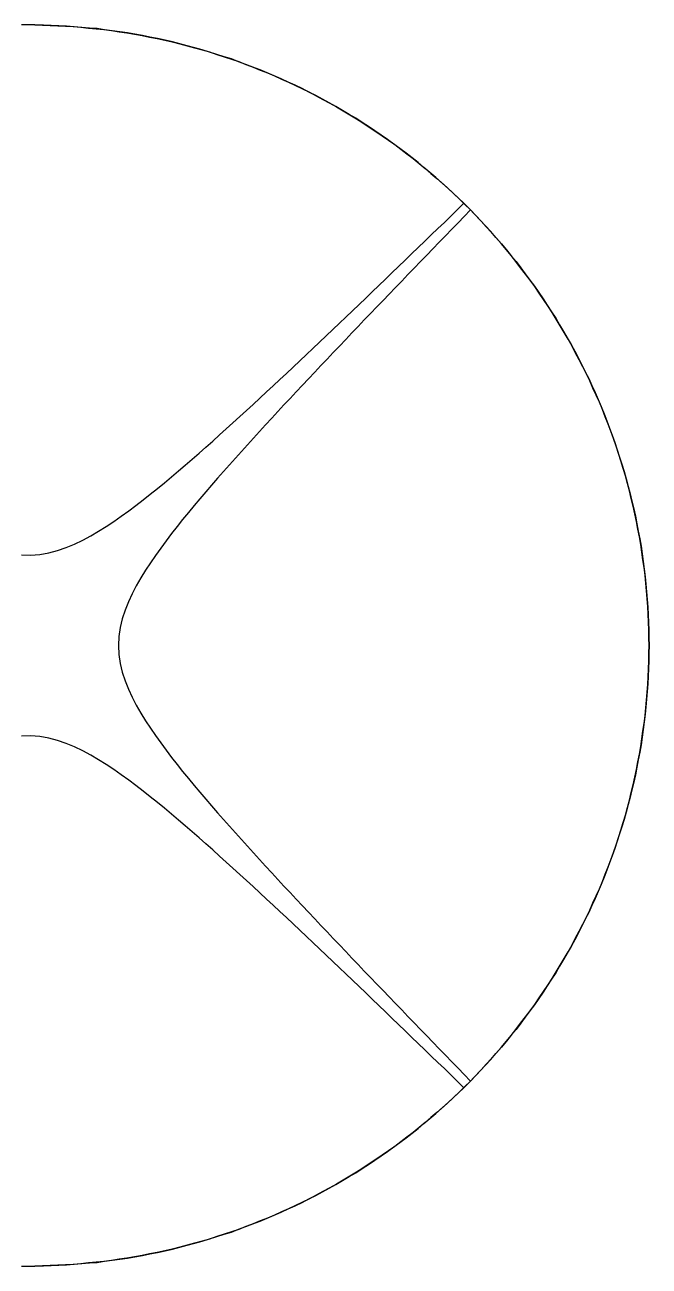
# Model space of a CAD drawing. Extents: x 0 to 3.26, y 0 to 3.26.
# Drawn here: x 0.738 to 1.484, y 1.773 to 3.257 of the extents above; entities that cross this region are included whole.
import ezdxf

# ---------------------------------------------------------------- set-up
doc = ezdxf.new("R2010")
doc.units = 0
doc.linetypes.add('HIDDEN', pattern=[0.07421, 0.049498, -0.024712])
doc.layers.add('FRONT', color=7, linetype='CONTINUOUS')
doc.layers.add('FRONT_HID', color=7, linetype='HIDDEN')

msp = doc.modelspace()

# ---------------------------------------------------------------- linework, layer by layer
at = {"layer": 'FRONT'}
for p, q in [((0.742105, 3.257367), (0.734211, 3.257325)), ((0.751263, 3.257113), (0.742105, 3.257367)), ((0.760422, 3.256858), (0.751263, 3.257113)), ((0.76958, 3.256604), (0.760422, 3.256858)), ((0.778738, 3.256349), (0.76958, 3.256604)), ((0.787882, 3.255841), (0.778738, 3.256349)), ((0.797012, 3.255078), (0.787882, 3.255841)), ((0.806142, 3.254315), (0.797012, 3.255078)), ((0.815272, 3.253552), (0.806142, 3.254315)), ((0.824402, 3.25279), (0.815272, 3.253552)), ((0.833476, 3.251521), (0.824402, 3.25279)), ((0.842549, 3.250253), (0.833476, 3.251521)), ((0.851623, 3.248984), (0.842549, 3.250253)), ((0.860696, 3.247716), (0.851623, 3.248984)), ((0.869728, 3.246196), (0.860696, 3.247716)), ((0.878717, 3.244426), (0.869728, 3.246196)), ((0.887706, 3.242655), (0.878717, 3.244426)), ((0.896695, 3.240885), (0.887706, 3.242655)), ((0.905684, 3.239114), (0.896695, 3.240885)), ((0.914561, 3.236847), (0.905684, 3.239114)), ((0.923438, 3.23458), (0.914561, 3.236847)), ((0.932314, 3.232313), (0.923438, 3.23458)), ((0.941191, 3.230046), (0.932314, 3.232313)), ((0.949998, 3.227535), (0.941191, 3.230046)), ((0.958736, 3.224778), (0.949998, 3.227535)), ((0.967473, 3.222022), (0.958736, 3.224778)), ((0.97621, 3.219266), (0.967473, 3.222022)), ((0.984948, 3.216509), (0.97621, 3.219266)), ((0.993518, 3.213272), (0.984948, 3.216509)), ((1.002089, 3.210034), (0.993518, 3.213272)), ((1.01066, 3.206797), (1.002089, 3.210034)), ((1.019231, 3.20356), (1.01066, 3.206797)), ((1.027705, 3.200087), (1.019231, 3.20356)), ((1.036082, 3.196379), (1.027705, 3.200087)), ((1.04446, 3.19267), (1.036082, 3.196379)), ((1.052838, 3.188962), (1.04446, 3.19267)), ((1.061216, 3.185253), (1.052838, 3.188962)), ((1.069374, 3.181086), (1.061216, 3.185253)), ((1.077533, 3.176918), (1.069374, 3.181086)), ((1.085692, 3.17275), (1.077533, 3.176918)), ((1.093851, 3.168582), (1.085692, 3.17275)), ((1.101888, 3.164191), (1.093851, 3.168582)), ((1.109803, 3.159576), (1.101888, 3.164191)), ((1.117717, 3.154962), (1.109803, 3.159576)), ((1.125632, 3.150347), (1.117717, 3.154962)), ((1.133547, 3.145733), (1.125632, 3.150347)), ((1.141193, 3.140686), (1.133547, 3.145733)), ((1.14884, 3.135639), (1.141193, 3.140686)), ((1.156486, 3.130592), (1.14884, 3.135639)), ((1.164132, 3.125545), (1.156486, 3.130592)), ((1.171633, 3.12029), (1.164132, 3.125545)), ((1.178987, 3.114826), (1.171633, 3.12029)), ((1.186341, 3.109362), (1.178987, 3.114826)), ((1.193695, 3.103898), (1.186341, 3.109362)), ((1.20105, 3.098434), (1.193695, 3.103898)), ((1.208089, 3.092571), (1.20105, 3.098434)), ((1.215129, 3.086707), (1.208089, 3.092571)), ((1.222168, 3.080843), (1.215129, 3.086707)), ((1.229208, 3.074979), (1.222168, 3.080843)), ((1.236079, 3.068925), (1.229208, 3.074979)), ((1.242782, 3.062679), (1.236079, 3.068925)), ((1.249485, 3.056433), (1.242782, 3.062679)), ((1.256188, 3.050188), (1.249485, 3.056433)), ((1.255081, 3.036366), (1.262891, 3.043942)), ((1.262891, 3.043942), (1.256188, 3.050188)), ((1.269356, 3.037203), (1.262891, 3.043942)), ((1.239456, 3.021219), (1.24727, 3.028791)), ((1.24727, 3.028791), (1.255081, 3.036366)), ((1.27582, 3.030463), (1.269356, 3.037203)), ((1.282285, 3.023724), (1.27582, 3.030463)), ((1.223823, 3.00608), (1.231641, 3.013648)), ((1.231641, 3.013648), (1.239456, 3.021219)), ((1.28875, 3.016984), (1.282285, 3.023724)), ((1.295019, 3.010067), (1.28875, 3.016984)), ((1.20818, 2.990952), (1.216003, 2.998515)), ((1.216003, 2.998515), (1.223823, 3.00608)), ((1.301092, 3.002972), (1.295019, 3.010067)), ((1.307165, 2.995878), (1.301092, 3.002972)), ((1.192525, 2.975836), (1.200354, 2.983392)), ((1.200354, 2.983392), (1.20818, 2.990952)), ((1.313238, 2.988783), (1.307165, 2.995878)), ((1.319311, 2.981688), (1.313238, 2.988783)), ((1.184693, 2.968282), (1.192525, 2.975836)), ((1.324973, 2.974261), (1.319311, 2.981688)), ((1.330634, 2.966834), (1.324973, 2.974261)), ((1.169019, 2.953186), (1.176858, 2.960732)), ((1.176858, 2.960732), (1.184693, 2.968282)), ((1.336296, 2.959407), (1.330634, 2.966834)), ((1.341958, 2.95198), (1.336296, 2.959407)), ((1.15333, 2.938106), (1.161177, 2.945644)), ((1.161177, 2.945644), (1.169019, 2.953186)), ((1.347405, 2.944399), (1.341958, 2.95198)), ((1.352637, 2.936663), (1.347405, 2.944399)), ((1.137623, 2.923044), (1.145479, 2.930573)), ((1.145479, 2.930573), (1.15333, 2.938106)), ((1.357869, 2.928927), (1.352637, 2.936663)), ((1.363101, 2.921192), (1.357869, 2.928927)), ((1.121896, 2.908003), (1.129762, 2.915521)), ((1.129762, 2.915521), (1.137623, 2.923044)), ((1.368333, 2.913456), (1.363101, 2.921192)), ((1.373119, 2.905437), (1.368333, 2.913456)), ((1.106147, 2.892985), (1.114024, 2.900491)), ((1.114024, 2.900491), (1.121896, 2.908003)), ((1.377905, 2.897417), (1.373119, 2.905437)), ((1.382691, 2.889398), (1.377905, 2.897417)), ((1.090372, 2.877994), (1.098263, 2.885486)), ((1.098263, 2.885486), (1.106147, 2.892985)), ((1.387477, 2.881379), (1.382691, 2.889398)), ((1.392032, 2.87323), (1.387477, 2.881379)), ((1.074568, 2.863034), (1.082474, 2.87051)), ((1.082474, 2.87051), (1.090372, 2.877994)), ((1.396356, 2.864953), (1.392032, 2.87323)), ((1.40068, 2.856675), (1.396356, 2.864953)), ((1.058731, 2.848109), (1.066654, 2.855566)), ((1.066654, 2.855566), (1.074568, 2.863034)), ((1.405005, 2.848398), (1.40068, 2.856675)), ((1.042855, 2.833225), (1.050799, 2.840661)), ((1.050799, 2.840661), (1.058731, 2.848109)), ((1.409329, 2.84012), (1.405005, 2.848398)), ((1.413177, 2.831611), (1.409329, 2.84012)), ((1.026935, 2.818389), (1.034901, 2.8258)), ((1.034901, 2.8258), (1.042855, 2.833225)), ((1.417026, 2.823102), (1.413177, 2.831611)), ((1.420875, 2.814593), (1.417026, 2.823102)), ((1.010963, 2.803608), (1.018956, 2.810991)), ((1.018956, 2.810991), (1.026935, 2.818389)), ((1.424724, 2.806084), (1.420875, 2.814593)), ((1.428329, 2.797473), (1.424724, 2.806084)), ((0.99493, 2.788894), (1.002955, 2.796242)), ((1.002955, 2.796242), (1.010963, 2.803608)), ((1.431689, 2.78876), (1.428329, 2.797473)), ((0.978825, 2.774258), (0.986887, 2.781565)), ((0.986887, 2.781565), (0.99493, 2.788894)), ((1.43505, 2.780047), (1.431689, 2.78876)), ((1.438411, 2.771334), (1.43505, 2.780047)), ((0.962634, 2.759718), (0.970741, 2.766975)), ((0.970741, 2.766975), (0.978825, 2.774258)), ((1.441772, 2.762621), (1.438411, 2.771334)), ((1.444635, 2.753731), (1.441772, 2.762621)), ((0.94634, 2.745293), (0.954501, 2.75249)), ((0.954501, 2.75249), (0.962634, 2.759718)), ((1.447497, 2.744842), (1.444635, 2.753731)), ((0.921654, 2.723936), (0.92992, 2.731012)), ((0.92992, 2.731012), (0.938147, 2.738133)), ((0.938147, 2.738133), (0.94634, 2.745293)), ((1.450359, 2.735952), (1.447497, 2.744842)), ((1.453221, 2.727063), (1.450359, 2.735952)), ((0.904989, 2.709942), (0.913346, 2.716911)), ((0.913346, 2.716911), (0.921654, 2.723936)), ((1.45583, 2.718099), (1.453221, 2.727063)), ((1.458184, 2.709062), (1.45583, 2.718099)), ((0.888107, 2.696211), (0.896578, 2.703039)), ((0.896578, 2.703039), (0.904989, 2.709942)), ((1.460539, 2.700025), (1.458184, 2.709062)), ((0.870949, 2.682826), (0.879567, 2.689469)), ((0.879567, 2.689469), (0.888107, 2.696211)), ((1.462893, 2.690988), (1.460539, 2.700025)), ((1.465248, 2.68195), (1.462893, 2.690988)), ((0.853434, 2.669912), (0.862242, 2.6763)), ((0.862242, 2.6763), (0.870949, 2.682826)), ((1.467087, 2.672794), (1.465248, 2.68195)), ((1.468926, 2.663638), (1.467087, 2.672794)), ((0.826246, 2.65186), (0.835454, 2.657656)), ((0.835454, 2.657656), (0.844511, 2.663687)), ((0.844511, 2.663687), (0.853434, 2.669912)), ((1.470765, 2.654482), (1.468926, 2.663638)), ((0.807285, 2.641191), (0.816864, 2.646351)), ((0.816864, 2.646351), (0.826246, 2.65186)), ((1.472604, 2.645326), (1.470765, 2.654482)), ((1.474183, 2.636126), (1.472604, 2.645326)), ((0.766647, 2.625946), (0.777167, 2.628714)), ((0.777167, 2.628714), (0.78745, 2.632263)), ((0.78745, 2.632263), (0.797486, 2.636462)), ((0.797486, 2.636462), (0.807285, 2.641191)), ((1.475501, 2.62688), (1.474183, 2.636126)), ((0.734211, 2.623506), (0.745084, 2.623261)), ((0.745084, 2.623261), (0.755929, 2.624093)), ((0.755929, 2.624093), (0.766647, 2.625946)), ((1.476819, 2.617635), (1.475501, 2.62688)), ((1.478137, 2.608389), (1.476819, 2.617635)), ((1.479455, 2.599144), (1.478137, 2.608389)), ((1.480247, 2.589838), (1.479455, 2.599144)), ((1.481039, 2.580533), (1.480247, 2.589838)), ((1.481832, 2.571228), (1.481039, 2.580533)), ((1.482624, 2.561923), (1.481832, 2.571228)), ((1.483153, 2.552603), (1.482624, 2.561923)), ((1.483417, 2.543267), (1.483153, 2.552603)), ((1.483682, 2.533932), (1.483417, 2.543267)), ((1.483946, 2.524597), (1.483682, 2.533932)), ((1.484211, 2.515262), (1.483946, 2.524597)), ((1.483946, 2.505927), (1.484211, 2.515262)), ((1.483417, 2.487256), (1.483682, 2.496591)), ((1.483682, 2.496591), (1.483946, 2.505927)), ((1.483153, 2.477921), (1.483417, 2.487256)), ((1.481832, 2.459296), (1.482624, 2.468601)), ((1.482624, 2.468601), (1.483153, 2.477921)), ((1.480247, 2.440685), (1.481039, 2.44999)), ((1.481039, 2.44999), (1.481832, 2.459296)), ((1.479455, 2.43138), (1.480247, 2.440685)), ((1.476819, 2.412889), (1.478137, 2.422135)), ((1.478137, 2.422135), (1.479455, 2.43138)), ((0.745084, 2.407262), (0.734211, 2.407018)), ((0.755929, 2.406431), (0.745084, 2.407262)), ((0.766647, 2.404578), (0.755929, 2.406431)), ((0.777167, 2.40181), (0.766647, 2.404578)), ((1.475501, 2.403644), (1.476819, 2.412889)), ((0.78745, 2.39826), (0.777167, 2.40181)), ((0.797486, 2.394062), (0.78745, 2.39826)), ((0.807285, 2.389333), (0.797486, 2.394062)), ((1.472604, 2.385197), (1.474183, 2.394398)), ((1.474183, 2.394398), (1.475501, 2.403644)), ((0.816863, 2.384173), (0.807285, 2.389333)), ((0.826246, 2.378663), (0.816863, 2.384173)), ((0.835454, 2.372868), (0.826246, 2.378663)), ((1.468926, 2.366885), (1.470765, 2.376041)), ((1.470765, 2.376041), (1.472604, 2.385197)), ((0.844511, 2.366837), (0.835454, 2.372868)), ((0.853434, 2.360612), (0.844511, 2.366837)), ((0.862242, 2.354223), (0.853434, 2.360612)), ((1.467087, 2.357729), (1.468926, 2.366885)), ((0.870949, 2.347697), (0.862242, 2.354223)), ((0.879567, 2.341055), (0.870949, 2.347697)), ((1.462893, 2.339536), (1.465248, 2.348573)), ((1.465248, 2.348573), (1.467087, 2.357729)), ((0.888107, 2.334313), (0.879567, 2.341055)), ((0.896578, 2.327484), (0.888107, 2.334313)), ((1.458184, 2.321462), (1.460539, 2.330499)), ((1.460539, 2.330499), (1.462893, 2.339536)), ((0.904989, 2.320581), (0.896578, 2.327484)), ((0.913346, 2.313613), (0.904989, 2.320581)), ((1.45583, 2.312424), (1.458184, 2.321462)), ((0.921654, 2.306588), (0.913346, 2.313613)), ((0.92992, 2.299512), (0.921654, 2.306588)), ((1.450359, 2.294571), (1.453221, 2.303461)), ((1.453221, 2.303461), (1.45583, 2.312424)), ((0.938147, 2.292391), (0.92992, 2.299512)), ((0.94634, 2.28523), (0.938147, 2.292391)), ((1.447497, 2.285682), (1.450359, 2.294571)), ((0.954501, 2.278034), (0.94634, 2.28523)), ((0.962634, 2.270806), (0.954501, 2.278034)), ((1.441772, 2.267903), (1.444635, 2.276793)), ((1.444635, 2.276793), (1.447497, 2.285682)), ((0.970741, 2.263549), (0.962634, 2.270806)), ((0.978825, 2.256265), (0.970741, 2.263549)), ((0.986887, 2.248958), (0.978825, 2.256265)), ((1.43505, 2.250477), (1.438411, 2.25919)), ((1.438411, 2.25919), (1.441772, 2.267903)), ((0.99493, 2.24163), (0.986887, 2.248958)), ((1.002955, 2.234282), (0.99493, 2.24163)), ((1.428329, 2.23305), (1.431689, 2.241763)), ((1.431689, 2.241763), (1.43505, 2.250477)), ((1.010963, 2.226915), (1.002955, 2.234282)), ((1.018956, 2.219533), (1.010963, 2.226915)), ((1.424724, 2.224439), (1.428329, 2.23305)), ((1.026935, 2.212135), (1.018956, 2.219533)), ((1.034901, 2.204723), (1.026935, 2.212135)), ((1.417026, 2.207421), (1.420875, 2.21593)), ((1.420875, 2.21593), (1.424724, 2.224439)), ((1.042855, 2.197299), (1.034901, 2.204723)), ((1.050799, 2.189862), (1.042855, 2.197299)), ((1.409329, 2.190403), (1.413177, 2.198912)), ((1.413177, 2.198912), (1.417026, 2.207421)), ((1.058731, 2.182415), (1.050799, 2.189862)), ((1.066654, 2.174957), (1.058731, 2.182415)), ((1.40068, 2.173848), (1.405005, 2.182126)), ((1.405005, 2.182126), (1.409329, 2.190403)), ((1.074568, 2.16749), (1.066654, 2.174957)), ((1.082474, 2.160014), (1.074568, 2.16749)), ((1.396356, 2.165571), (1.40068, 2.173848)), ((1.090372, 2.15253), (1.082474, 2.160014)), ((1.098263, 2.145038), (1.090372, 2.15253)), ((1.387477, 2.149145), (1.392032, 2.157294)), ((1.392032, 2.157294), (1.396356, 2.165571)), ((1.106147, 2.137539), (1.098263, 2.145038)), ((1.114024, 2.130033), (1.106147, 2.137539)), ((1.377905, 2.133106), (1.382691, 2.141126)), ((1.382691, 2.141126), (1.387477, 2.149145)), ((1.121896, 2.122521), (1.114024, 2.130033)), ((1.129762, 2.115003), (1.121896, 2.122521)), ((1.368333, 2.117067), (1.373119, 2.125087)), ((1.373119, 2.125087), (1.377905, 2.133106)), ((1.137623, 2.10748), (1.129762, 2.115003)), ((1.357869, 2.101596), (1.363101, 2.109332)), ((1.363101, 2.109332), (1.368333, 2.117067)), ((1.145479, 2.099951), (1.137623, 2.10748)), ((1.15333, 2.092418), (1.145479, 2.099951)), ((1.347405, 2.086125), (1.352637, 2.093861)), ((1.352637, 2.093861), (1.357869, 2.101596)), ((1.161177, 2.08488), (1.15333, 2.092418)), ((1.169019, 2.077338), (1.161177, 2.08488)), ((1.336296, 2.071117), (1.341958, 2.078544)), ((1.341958, 2.078544), (1.347405, 2.086125)), ((1.176858, 2.069791), (1.169019, 2.077338)), ((1.184693, 2.062242), (1.176858, 2.069791)), ((1.324973, 2.056262), (1.330634, 2.063689)), ((1.330634, 2.063689), (1.336296, 2.071117)), ((1.192525, 2.054688), (1.184693, 2.062242)), ((1.200354, 2.047131), (1.192525, 2.054688)), ((1.313238, 2.041741), (1.319311, 2.048835)), ((1.319311, 2.048835), (1.324973, 2.056262)), ((1.20818, 2.039572), (1.200354, 2.047131)), ((1.216003, 2.032009), (1.20818, 2.039572)), ((1.301092, 2.027551), (1.307165, 2.034646)), ((1.307165, 2.034646), (1.313238, 2.041741)), ((1.223823, 2.024443), (1.216003, 2.032009)), ((1.231641, 2.016875), (1.223823, 2.024443)), ((1.28875, 2.01354), (1.295019, 2.020457)), ((1.295019, 2.020457), (1.301092, 2.027551)), ((1.239456, 2.009305), (1.231641, 2.016875)), ((1.24727, 2.001733), (1.239456, 2.009305)), ((1.27582, 2.000061), (1.282285, 2.0068)), ((1.282285, 2.0068), (1.28875, 2.01354)), ((1.255081, 1.994158), (1.24727, 2.001733)), ((1.262891, 1.986582), (1.255081, 1.994158)), ((1.262891, 1.986582), (1.269356, 1.993321)), ((1.269356, 1.993321), (1.27582, 2.000061)), ((1.242782, 1.967845), (1.249485, 1.97409)), ((1.249485, 1.97409), (1.256188, 1.980336)), ((1.256188, 1.980336), (1.262891, 1.986582)), ((1.229208, 1.955544), (1.236079, 1.961599)), ((1.236079, 1.961599), (1.242782, 1.967845)), ((1.215129, 1.943817), (1.222168, 1.949681)), ((1.222168, 1.949681), (1.229208, 1.955544)), ((1.193695, 1.926625), (1.20105, 1.932089)), ((1.20105, 1.932089), (1.208089, 1.937953)), ((1.208089, 1.937953), (1.215129, 1.943817)), ((1.171633, 1.910234), (1.178987, 1.915698)), ((1.178987, 1.915698), (1.186341, 1.921162)), ((1.186341, 1.921162), (1.193695, 1.926625)), ((1.14884, 1.894885), (1.156486, 1.899932)), ((1.156486, 1.899932), (1.164132, 1.904979)), ((1.164132, 1.904979), (1.171633, 1.910234)), ((1.133547, 1.884791), (1.141193, 1.889838)), ((1.141193, 1.889838), (1.14884, 1.894885)), ((1.101888, 1.866333), (1.109803, 1.870947)), ((1.109803, 1.870947), (1.117717, 1.875562)), ((1.117717, 1.875562), (1.125632, 1.880176)), ((1.125632, 1.880176), (1.133547, 1.884791)), ((1.077533, 1.853606), (1.085692, 1.857774)), ((1.085692, 1.857774), (1.093851, 1.861942)), ((1.093851, 1.861942), (1.101888, 1.866333)), ((1.04446, 1.837854), (1.052838, 1.841562)), ((1.052838, 1.841562), (1.061216, 1.84527)), ((1.061216, 1.84527), (1.069374, 1.849438)), ((1.069374, 1.849438), (1.077533, 1.853606)), ((1.01066, 1.823727), (1.019231, 1.826964)), ((1.019231, 1.826964), (1.027705, 1.830437)), ((1.027705, 1.830437), (1.036082, 1.834145)), ((1.036082, 1.834145), (1.04446, 1.837854)), ((0.967473, 1.808502), (0.97621, 1.811258)), ((0.97621, 1.811258), (0.984948, 1.814015)), ((0.984948, 1.814015), (0.993518, 1.817252)), ((0.993518, 1.817252), (1.002089, 1.820489)), ((1.002089, 1.820489), (1.01066, 1.823727)), ((0.914561, 1.793676), (0.923438, 1.795943)), ((0.923438, 1.795943), (0.932314, 1.79821)), ((0.932314, 1.79821), (0.941191, 1.800477)), ((0.941191, 1.800477), (0.949998, 1.802989)), ((0.949998, 1.802989), (0.958736, 1.805745)), ((0.958736, 1.805745), (0.967473, 1.808502)), ((0.842549, 1.780271), (0.851623, 1.78154)), ((0.851623, 1.78154), (0.860696, 1.782808)), ((0.860696, 1.782808), (0.869728, 1.784328)), ((0.869728, 1.784328), (0.878717, 1.786098)), ((0.878717, 1.786098), (0.887706, 1.787869)), ((0.887706, 1.787869), (0.896695, 1.789639)), ((0.896695, 1.789639), (0.905684, 1.791409)), ((0.905684, 1.791409), (0.914561, 1.793676)), ((0.734211, 1.773199), (0.742105, 1.773157)), ((0.742105, 1.773157), (0.751263, 1.773411)), ((0.751263, 1.773411), (0.760422, 1.773666)), ((0.760422, 1.773666), (0.76958, 1.77392)), ((0.76958, 1.77392), (0.778738, 1.774175)), ((0.778738, 1.774175), (0.787882, 1.774683)), ((0.787882, 1.774683), (0.797012, 1.775446)), ((0.797012, 1.775446), (0.806142, 1.776209)), ((0.806142, 1.776209), (0.815272, 1.776971)), ((0.815272, 1.776971), (0.824402, 1.777734)), ((0.824402, 1.777734), (0.833476, 1.779002)), ((0.833476, 1.779002), (0.842549, 1.780271))]:
    msp.add_line(p, q, dxfattribs=at)
at = {"layer": 'FRONT_HID', "linetype": 'HIDDEN'}
for p, q in [((0.75, 3.257325), (0.742105, 3.257367)), ((0.75, 3.257325), (0.759207, 3.25697)), ((0.759207, 3.25697), (0.768414, 3.256614)), ((0.768414, 3.256614), (0.77762, 3.256259)), ((0.77762, 3.256259), (0.786827, 3.255904)), ((0.786827, 3.255904), (0.796017, 3.255292)), ((0.796017, 3.255292), (0.805189, 3.254423)), ((0.805189, 3.254423), (0.814362, 3.253554)), ((0.814362, 3.253554), (0.823535, 3.252685)), ((0.823535, 3.252685), (0.832707, 3.251816)), ((0.832707, 3.251816), (0.841817, 3.250436)), ((0.841817, 3.250436), (0.850927, 3.249056)), ((0.850927, 3.249056), (0.860036, 3.247676)), ((0.860036, 3.247676), (0.869146, 3.246296)), ((0.869146, 3.246296), (0.87821, 3.244663)), ((0.87821, 3.244663), (0.887229, 3.242776)), ((0.887229, 3.242776), (0.896247, 3.24089)), ((0.896247, 3.24089), (0.905266, 3.239003)), ((0.905266, 3.239003), (0.914284, 3.237117)), ((0.914284, 3.237117), (0.923183, 3.23473)), ((0.923183, 3.23473), (0.932082, 3.232342)), ((0.932082, 3.232342), (0.940981, 3.229955)), ((0.940981, 3.229955), (0.94988, 3.227568)), ((0.94988, 3.227568), (0.958706, 3.224934)), ((0.958706, 3.224934), (0.967457, 3.222054)), ((0.967457, 3.222054), (0.976209, 3.219173)), ((0.976209, 3.219173), (0.984961, 3.216293)), ((0.984961, 3.216293), (0.993713, 3.213412)), ((0.993713, 3.213412), (1.00229, 3.210047)), ((1.00229, 3.210047), (1.010867, 3.206683)), ((1.010867, 3.206683), (1.019445, 3.203318)), ((1.019445, 3.203318), (1.028022, 3.199953)), ((1.028022, 3.199953), (1.036499, 3.196351)), ((1.036499, 3.196351), (1.044875, 3.192513)), ((1.044875, 3.192513), (1.053251, 3.188674)), ((1.053251, 3.188674), (1.061627, 3.184836)), ((1.061627, 3.184836), (1.070002, 3.180997)), ((1.070002, 3.180997), (1.078151, 3.176697)), ((1.078151, 3.176697), (1.0863, 3.172397)), ((1.0863, 3.172397), (1.094448, 3.168096)), ((1.094448, 3.168096), (1.102597, 3.163796)), ((1.102597, 3.163796), (1.110619, 3.159271)), ((1.110619, 3.159271), (1.118514, 3.154523)), ((1.118514, 3.154523), (1.12641, 3.149774)), ((1.12641, 3.149774), (1.134306, 3.145025)), ((1.134306, 3.145025), (1.142201, 3.140277)), ((1.142201, 3.140277), (1.149819, 3.135094)), ((1.149819, 3.135094), (1.157438, 3.129912)), ((1.157438, 3.129912), (1.165056, 3.12473)), ((1.165056, 3.12473), (1.172674, 3.119548)), ((1.172674, 3.119548), (1.180141, 3.114157)), ((1.180141, 3.114157), (1.187458, 3.108557)), ((1.187458, 3.108557), (1.194775, 3.102957)), ((1.194775, 3.102957), (1.202092, 3.097358)), ((1.202092, 3.097358), (1.209408, 3.091758)), ((1.209408, 3.091758), (1.216401, 3.085759)), ((1.216401, 3.085759), (1.223394, 3.079759)), ((1.223394, 3.079759), (1.230386, 3.07376)), ((1.230386, 3.07376), (1.237379, 3.06776)), ((1.237379, 3.06776), (1.244199, 3.06157)), ((1.244199, 3.06157), (1.250845, 3.055189)), ((1.250845, 3.055189), (1.257492, 3.048809)), ((1.257492, 3.048809), (1.264139, 3.042428)), ((1.263296, 3.028328), (1.255809, 3.020606)), ((1.270785, 3.036047), (1.263296, 3.028328)), ((1.264139, 3.042428), (1.270785, 3.036047)), ((1.270785, 3.036047), (1.277031, 3.029344)), ((1.277031, 3.029344), (1.283277, 3.022641)), ((1.255809, 3.020606), (1.248324, 3.012883)), ((1.283277, 3.022641), (1.289522, 3.015938)), ((1.289522, 3.015938), (1.295768, 3.009235)), ((1.240841, 3.005158), (1.23336, 2.99743)), ((1.248324, 3.012883), (1.240841, 3.005158)), ((1.295768, 3.009235), (1.301823, 3.002364)), ((1.301823, 3.002364), (1.307687, 2.995325)), ((1.225881, 2.9897), (1.218406, 2.981968)), ((1.23336, 2.99743), (1.225881, 2.9897)), ((1.307687, 2.995325), (1.31355, 2.988285)), ((1.31355, 2.988285), (1.319414, 2.981246)), ((1.210933, 2.974232), (1.203463, 2.966494)), ((1.218406, 2.981968), (1.210933, 2.974232)), ((1.319414, 2.981246), (1.325278, 2.974206)), ((1.325278, 2.974206), (1.330742, 2.966852)), ((1.195996, 2.958753), (1.188533, 2.951008)), ((1.203463, 2.966494), (1.195996, 2.958753)), ((1.330742, 2.966852), (1.336205, 2.959498)), ((1.336205, 2.959498), (1.341669, 2.952144)), ((1.181073, 2.94326), (1.173617, 2.935509)), ((1.188533, 2.951008), (1.181073, 2.94326)), ((1.341669, 2.952144), (1.347133, 2.944789)), ((1.347133, 2.944789), (1.352388, 2.937289)), ((1.166166, 2.927753), (1.158718, 2.919993)), ((1.173617, 2.935509), (1.166166, 2.927753)), ((1.352388, 2.937289), (1.357435, 2.929643)), ((1.357435, 2.929643), (1.362482, 2.921996)), ((1.151276, 2.912229), (1.143838, 2.904459)), ((1.158718, 2.919993), (1.151276, 2.912229)), ((1.362482, 2.921996), (1.367529, 2.91435)), ((1.367529, 2.91435), (1.372576, 2.906704)), ((1.136406, 2.896685), (1.128979, 2.888905)), ((1.143838, 2.904459), (1.136406, 2.896685)), ((1.372576, 2.906704), (1.377191, 2.898789)), ((1.377191, 2.898789), (1.381805, 2.890874)), ((1.121558, 2.88112), (1.114144, 2.873329)), ((1.128979, 2.888905), (1.121558, 2.88112)), ((1.381805, 2.890874), (1.38642, 2.882959)), ((1.38642, 2.882959), (1.391034, 2.875044)), ((1.106737, 2.865531), (1.099337, 2.857725)), ((1.114144, 2.873329), (1.106737, 2.865531)), ((1.391034, 2.875044), (1.395425, 2.867008)), ((1.395425, 2.867008), (1.399593, 2.858849)), ((1.091944, 2.849913), (1.084561, 2.842092)), ((1.099337, 2.857725), (1.091944, 2.849913)), ((1.399593, 2.858849), (1.403761, 2.85069)), ((1.403761, 2.85069), (1.407929, 2.842531)), ((1.084561, 2.842092), (1.077186, 2.834263)), ((1.407929, 2.842531), (1.412097, 2.834372)), ((1.069821, 2.826425), (1.062467, 2.818577)), ((1.077186, 2.834263), (1.069821, 2.826425)), ((1.412097, 2.834372), (1.415805, 2.825994)), ((1.415805, 2.825994), (1.419514, 2.817617)), ((1.055124, 2.810718), (1.047793, 2.802848)), ((1.062467, 2.818577), (1.055124, 2.810718)), ((1.419514, 2.817617), (1.423222, 2.809239)), ((1.423222, 2.809239), (1.42693, 2.800861)), ((1.040476, 2.794965), (1.033173, 2.78707)), ((1.047793, 2.802848), (1.040476, 2.794965)), ((1.42693, 2.800861), (1.430403, 2.792387)), ((1.430403, 2.792387), (1.43364, 2.783816)), ((1.025885, 2.779159), (1.018615, 2.771234)), ((1.033173, 2.78707), (1.025885, 2.779159)), ((1.43364, 2.783816), (1.436878, 2.775246)), ((1.011363, 2.763291), (1.004131, 2.75533)), ((1.018615, 2.771234), (1.011363, 2.763291)), ((1.436878, 2.775246), (1.440115, 2.766675)), ((1.440115, 2.766675), (1.443353, 2.758104)), ((0.996922, 2.747348), (0.989737, 2.739345)), ((1.004131, 2.75533), (0.996922, 2.747348)), ((1.443353, 2.758104), (1.446109, 2.749367)), ((1.446109, 2.749367), (1.448865, 2.74063)), ((0.982579, 2.731317), (0.975451, 2.723263)), ((0.989737, 2.739345), (0.982579, 2.731317)), ((1.448865, 2.74063), (1.451622, 2.731892)), ((1.451622, 2.731892), (1.454378, 2.723155)), ((0.975451, 2.723263), (0.968356, 2.71518)), ((1.454378, 2.723155), (1.45689, 2.714348)), ((0.961297, 2.707064), (0.954281, 2.698913)), ((0.968356, 2.71518), (0.961297, 2.707064)), ((1.45689, 2.714348), (1.459157, 2.705471)), ((1.459157, 2.705471), (1.461424, 2.696594)), ((0.94731, 2.690722), (0.940393, 2.682487)), ((0.954281, 2.698913), (0.94731, 2.690722)), ((1.461424, 2.696594), (1.463691, 2.687717)), ((1.463691, 2.687717), (1.465958, 2.67884)), ((0.933534, 2.674202), (0.926744, 2.665861)), ((0.940393, 2.682487), (0.933534, 2.674202)), ((1.465958, 2.67884), (1.467728, 2.669851)), ((0.920031, 2.657457), (0.913408, 2.648983)), ((0.926744, 2.665861), (0.920031, 2.657457)), ((1.467728, 2.669851), (1.469499, 2.660862)), ((1.469499, 2.660862), (1.471269, 2.651873)), ((0.913408, 2.648983), (0.90689, 2.640428)), ((1.471269, 2.651873), (1.47304, 2.642884)), ((1.47304, 2.642884), (1.474559, 2.633853)), ((0.900493, 2.631782), (0.89424, 2.623031)), ((0.90689, 2.640428), (0.900493, 2.631782)), ((1.474559, 2.633853), (1.475828, 2.624779)), ((0.888158, 2.61416), (0.882281, 2.605153)), ((0.89424, 2.623031), (0.888158, 2.61416)), ((1.475828, 2.624779), (1.477096, 2.615706)), ((1.477096, 2.615706), (1.478365, 2.606632)), ((0.882281, 2.605153), (0.876651, 2.59599)), ((1.478365, 2.606632), (1.479633, 2.597559)), ((1.479633, 2.597559), (1.480396, 2.588429)), ((0.871321, 2.586648), (0.86636, 2.577107)), ((0.876651, 2.59599), (0.871321, 2.586648)), ((1.480396, 2.588429), (1.481159, 2.579299)), ((0.86636, 2.577107), (0.86185, 2.567344)), ((1.481159, 2.579299), (1.481921, 2.570169)), ((1.481921, 2.570169), (1.482684, 2.561039)), ((0.857894, 2.557344), (0.854614, 2.547103)), ((0.86185, 2.567344), (0.857894, 2.557344)), ((1.482684, 2.561039), (1.483193, 2.551895)), ((0.854614, 2.547103), (0.852138, 2.53664)), ((1.483193, 2.551895), (1.483447, 2.542737)), ((1.483447, 2.542737), (1.483702, 2.533578)), ((0.850591, 2.526), (0.850064, 2.515262)), ((0.852138, 2.53664), (0.850591, 2.526)), ((1.483702, 2.533578), (1.483956, 2.52442)), ((1.483956, 2.52442), (1.484211, 2.515262)), ((0.850064, 2.515262), (0.850591, 2.504524)), ((1.484211, 2.515262), (1.483956, 2.506104)), ((0.850591, 2.504524), (0.852138, 2.493884)), ((0.852138, 2.493884), (0.854614, 2.483421)), ((1.483702, 2.496945), (1.483447, 2.487787)), ((1.483956, 2.506104), (1.483702, 2.496945)), ((0.854614, 2.483421), (0.857894, 2.47318)), ((1.483447, 2.487787), (1.483193, 2.478629)), ((0.857894, 2.47318), (0.86185, 2.46318)), ((1.482684, 2.469485), (1.481921, 2.460355)), ((1.483193, 2.478629), (1.482684, 2.469485)), ((0.86185, 2.46318), (0.86636, 2.453417)), ((0.86636, 2.453417), (0.871321, 2.443876)), ((1.481159, 2.451225), (1.480396, 2.442095)), ((1.481921, 2.460355), (1.481159, 2.451225)), ((0.871321, 2.443876), (0.876651, 2.434534)), ((0.876651, 2.434534), (0.882281, 2.425371)), ((1.480396, 2.442095), (1.479633, 2.432965)), ((0.882281, 2.425371), (0.888158, 2.416363)), ((1.478365, 2.423891), (1.477096, 2.414818)), ((1.479633, 2.432965), (1.478365, 2.423891)), ((0.888158, 2.416363), (0.89424, 2.407493)), ((0.89424, 2.407493), (0.900493, 2.398742)), ((1.475828, 2.405744), (1.474559, 2.396671)), ((1.477096, 2.414818), (1.475828, 2.405744)), ((0.900493, 2.398742), (0.90689, 2.390095)), ((0.90689, 2.390095), (0.913408, 2.381541)), ((1.474559, 2.396671), (1.47304, 2.38764)), ((0.913408, 2.381541), (0.920031, 2.373066)), ((1.471269, 2.37865), (1.469499, 2.369661)), ((1.47304, 2.38764), (1.471269, 2.37865)), ((0.920031, 2.373066), (0.926744, 2.364663)), ((0.926744, 2.364663), (0.933534, 2.356322)), ((1.467728, 2.360672), (1.465958, 2.351683)), ((1.469499, 2.369661), (1.467728, 2.360672)), ((0.933534, 2.356322), (0.940393, 2.348037)), ((0.940393, 2.348037), (0.94731, 2.339802)), ((1.465958, 2.351683), (1.463691, 2.342806)), ((0.94731, 2.339802), (0.954281, 2.331611)), ((0.954281, 2.331611), (0.961297, 2.323459)), ((1.461424, 2.33393), (1.459157, 2.325053)), ((1.463691, 2.342806), (1.461424, 2.33393)), ((0.961297, 2.323459), (0.968356, 2.315344)), ((1.45689, 2.316176), (1.454378, 2.307369)), ((1.459157, 2.325053), (1.45689, 2.316176)), ((0.968356, 2.315344), (0.975451, 2.30726)), ((0.975451, 2.30726), (0.982579, 2.299206)), ((1.454378, 2.307369), (1.451622, 2.298631)), ((0.982579, 2.299206), (0.989737, 2.291179)), ((0.989737, 2.291179), (0.996922, 2.283175)), ((1.448865, 2.289894), (1.446109, 2.281157)), ((1.451622, 2.298631), (1.448865, 2.289894)), ((0.996922, 2.283175), (1.004131, 2.275194)), ((1.004131, 2.275194), (1.011363, 2.267233)), ((1.443353, 2.27242), (1.440115, 2.263849)), ((1.446109, 2.281157), (1.443353, 2.27242)), ((1.011363, 2.267233), (1.018615, 2.25929)), ((1.018615, 2.25929), (1.025885, 2.251364)), ((1.440115, 2.263849), (1.436878, 2.255278)), ((1.025885, 2.251364), (1.033173, 2.243454)), ((1.033173, 2.243454), (1.040476, 2.235558)), ((1.43364, 2.246707), (1.430403, 2.238137)), ((1.436878, 2.255278), (1.43364, 2.246707)), ((1.040476, 2.235558), (1.047793, 2.227676)), ((1.047793, 2.227676), (1.055124, 2.219806)), ((1.42693, 2.229662), (1.423222, 2.221285)), ((1.430403, 2.238137), (1.42693, 2.229662)), ((1.055124, 2.219806), (1.062467, 2.211947)), ((1.062467, 2.211947), (1.069821, 2.204099)), ((1.419514, 2.212907), (1.415805, 2.204529)), ((1.423222, 2.221285), (1.419514, 2.212907)), ((1.069821, 2.204099), (1.077186, 2.19626)), ((1.415805, 2.204529), (1.412097, 2.196151)), ((1.077186, 2.19626), (1.084561, 2.188431)), ((1.084561, 2.188431), (1.091944, 2.180611)), ((1.407929, 2.187993), (1.403761, 2.179834)), ((1.412097, 2.196151), (1.407929, 2.187993)), ((1.091944, 2.180611), (1.099337, 2.172798)), ((1.099337, 2.172798), (1.106737, 2.164993)), ((1.399593, 2.171675), (1.395425, 2.163516)), ((1.403761, 2.179834), (1.399593, 2.171675)), ((1.106737, 2.164993), (1.114144, 2.157195)), ((1.114144, 2.157195), (1.121558, 2.149404)), ((1.391034, 2.155479), (1.38642, 2.147564)), ((1.395425, 2.163516), (1.391034, 2.155479)), ((1.121558, 2.149404), (1.128979, 2.141618)), ((1.128979, 2.141618), (1.136406, 2.133839)), ((1.381805, 2.13965), (1.377191, 2.131735)), ((1.38642, 2.147564), (1.381805, 2.13965)), ((1.136406, 2.133839), (1.143838, 2.126064)), ((1.143838, 2.126064), (1.151276, 2.118295)), ((1.372576, 2.12382), (1.367529, 2.116174)), ((1.377191, 2.131735), (1.372576, 2.12382)), ((1.151276, 2.118295), (1.158718, 2.110531)), ((1.158718, 2.110531), (1.166166, 2.102771)), ((1.362482, 2.108527), (1.357435, 2.100881)), ((1.367529, 2.116174), (1.362482, 2.108527)), ((1.166166, 2.102771), (1.173617, 2.095015)), ((1.173617, 2.095015), (1.181073, 2.087263)), ((1.352388, 2.093235), (1.347133, 2.085734)), ((1.357435, 2.100881), (1.352388, 2.093235)), ((1.181073, 2.087263), (1.188533, 2.079515)), ((1.188533, 2.079515), (1.195996, 2.071771)), ((1.341669, 2.07838), (1.336205, 2.071026)), ((1.347133, 2.085734), (1.341669, 2.07838)), ((1.195996, 2.071771), (1.203463, 2.06403)), ((1.203463, 2.06403), (1.210933, 2.056291)), ((1.330742, 2.063672), (1.325278, 2.056317)), ((1.336205, 2.071026), (1.330742, 2.063672)), ((1.210933, 2.056291), (1.218406, 2.048556)), ((1.218406, 2.048556), (1.225881, 2.040824)), ((1.319414, 2.049278), (1.31355, 2.042238)), ((1.325278, 2.056317), (1.319414, 2.049278)), ((1.225881, 2.040824), (1.23336, 2.033094)), ((1.307687, 2.035199), (1.301823, 2.02816)), ((1.31355, 2.042238), (1.307687, 2.035199)), ((1.23336, 2.033094), (1.240841, 2.025366)), ((1.240841, 2.025366), (1.248324, 2.017641)), ((1.295768, 2.021288), (1.289522, 2.014585)), ((1.301823, 2.02816), (1.295768, 2.021288)), ((1.248324, 2.017641), (1.255809, 2.009917)), ((1.255809, 2.009917), (1.263296, 2.002196)), ((1.283277, 2.007882), (1.277031, 2.001179)), ((1.289522, 2.014585), (1.283277, 2.007882)), ((1.263296, 2.002196), (1.270785, 1.994476)), ((1.270785, 1.994476), (1.264139, 1.988096)), ((1.277031, 2.001179), (1.270785, 1.994476)), ((1.250845, 1.975334), (1.244199, 1.968954)), ((1.257492, 1.981715), (1.250845, 1.975334)), ((1.264139, 1.988096), (1.257492, 1.981715)), ((1.237379, 1.962764), (1.230386, 1.956764)), ((1.244199, 1.968954), (1.237379, 1.962764)), ((1.216401, 1.944765), (1.209408, 1.938766)), ((1.223394, 1.950765), (1.216401, 1.944765)), ((1.230386, 1.956764), (1.223394, 1.950765)), ((1.202092, 1.933166), (1.194775, 1.927566)), ((1.209408, 1.938766), (1.202092, 1.933166)), ((1.180141, 1.916367), (1.172674, 1.910976)), ((1.187458, 1.921967), (1.180141, 1.916367)), ((1.194775, 1.927566), (1.187458, 1.921967)), ((1.157438, 1.900612), (1.149819, 1.895429)), ((1.165056, 1.905794), (1.157438, 1.900612)), ((1.172674, 1.910976), (1.165056, 1.905794)), ((1.134306, 1.885498), (1.12641, 1.88075)), ((1.142201, 1.890247), (1.134306, 1.885498)), ((1.149819, 1.895429), (1.142201, 1.890247)), ((1.110619, 1.871252), (1.102597, 1.866728)), ((1.118514, 1.876001), (1.110619, 1.871252)), ((1.12641, 1.88075), (1.118514, 1.876001)), ((1.0863, 1.858127), (1.078151, 1.853827)), ((1.094448, 1.862427), (1.0863, 1.858127)), ((1.102597, 1.866728), (1.094448, 1.862427)), ((1.053251, 1.841849), (1.044875, 1.838011)), ((1.061627, 1.845688), (1.053251, 1.841849)), ((1.070002, 1.849526), (1.061627, 1.845688)), ((1.078151, 1.853827), (1.070002, 1.849526)), ((1.019445, 1.827206), (1.010867, 1.823841)), ((1.028022, 1.830571), (1.019445, 1.827206)), ((1.036499, 1.834172), (1.028022, 1.830571)), ((1.044875, 1.838011), (1.036499, 1.834172)), ((0.976209, 1.811351), (0.967457, 1.80847)), ((0.984961, 1.814231), (0.976209, 1.811351)), ((0.993713, 1.817112), (0.984961, 1.814231)), ((1.00229, 1.820476), (0.993713, 1.817112)), ((1.010867, 1.823841), (1.00229, 1.820476)), ((0.932082, 1.798181), (0.923183, 1.795794)), ((0.940981, 1.800568), (0.932082, 1.798181)), ((0.94988, 1.802956), (0.940981, 1.800568)), ((0.958706, 1.80559), (0.94988, 1.802956)), ((0.967457, 1.80847), (0.958706, 1.80559)), ((0.850927, 1.781468), (0.841817, 1.780088)), ((0.860036, 1.782848), (0.850927, 1.781468)), ((0.869146, 1.784228), (0.860036, 1.782848)), ((0.87821, 1.785861), (0.869146, 1.784228)), ((0.887229, 1.787747), (0.87821, 1.785861)), ((0.896247, 1.789634), (0.887229, 1.787747)), ((0.905266, 1.79152), (0.896247, 1.789634)), ((0.914284, 1.793407), (0.905266, 1.79152)), ((0.923183, 1.795794), (0.914284, 1.793407)), ((0.742105, 1.773157), (0.75, 1.773199)), ((0.759207, 1.773554), (0.75, 1.773199)), ((0.768414, 1.773909), (0.759207, 1.773554)), ((0.77762, 1.774265), (0.768414, 1.773909)), ((0.786827, 1.77462), (0.77762, 1.774265)), ((0.796017, 1.775232), (0.786827, 1.77462)), ((0.805189, 1.776101), (0.796017, 1.775232)), ((0.814362, 1.77697), (0.805189, 1.776101)), ((0.823535, 1.777839), (0.814362, 1.77697)), ((0.832707, 1.778708), (0.823535, 1.777839)), ((0.841817, 1.780088), (0.832707, 1.778708))]:
    msp.add_line(p, q, dxfattribs=at)

doc.saveas('drawing.dxf')
